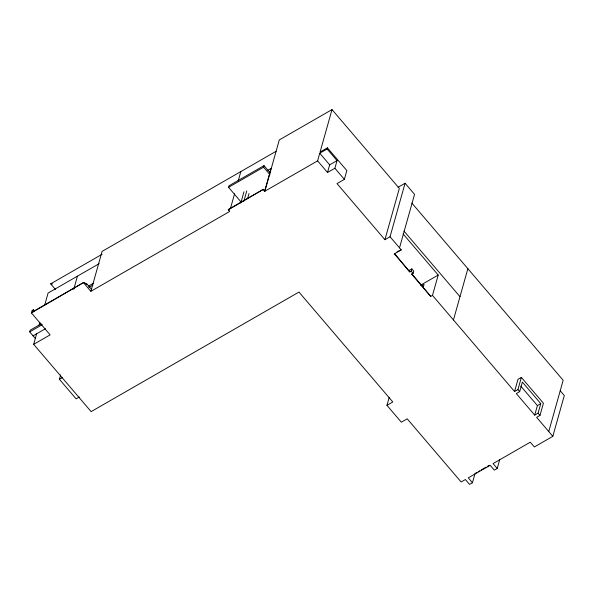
<?xml version="1.0" encoding="UTF-8"?>
<svg xmlns="http://www.w3.org/2000/svg" width="594" height="594" viewBox="0 0 594 594"><rect width="100%" height="100%" fill="white"/><g stroke="black" fill="none" stroke-linecap="round" stroke-linejoin="round"><path stroke-width="0.89" d="M476.618 472.594L475.051 473.492L472.453 482.736L469.55 484.407L465.384 479.529L461.13 481.979L407.209 418.837L401.358 422.2L386.946 405.331L392.805 401.96L298.953 292.062L91.134 411.627L33.672 344.327L50.134 334.86L31.393 312.912L32.061 310.514L33.45 309.719L34.623 311.093M32.781 312.11L33.45 309.719M35.44 338.61L29.7 331.89L30.175 330.197L41.216 323.841M33.672 344.327L36.635 333.769M39.107 324.977L39.857 322.319M44.595 305.472L48.084 293.05L99.124 263.684M73.73 289.375L77.443 276.165M31.393 312.912L83.754 282.432L84.445 283.241L84.563 282.826L85.254 283.635L85.373 283.219L86.063 284.029L86.182 283.613L86.873 284.422L86.984 284.021L91.446 289.248M79.344 397.007L76.129 398.856L59.43 379.314L60.677 374.873M83.635 282.848L90.867 291.312L102.086 251.403L276.099 151.292M241.461 202.443L228.564 187.333L229.002 185.774L264.003 165.637L269.869 172.498M90.867 291.312L229.603 211.494L228.334 209.467L263.342 189.33L264.842 190.533M230.435 208.531L234.571 193.807M238.187 180.947L240.822 171.584M240.793 203.074L243.963 191.788M243.837 201.321L246.762 190.904M247.557 198.76L249.02 193.547M228.564 187.333L263.565 167.196L264.003 165.637M228.222 209.882L263.342 189.33M263.231 189.738L264.612 191.357L271.042 168.473L267.864 170.3M264.879 191.201L279.291 139.924L332.016 109.593L399.331 188.424L384.919 239.701L337.006 183.598L344.364 179.366L346.837 170.567L327.428 147.839L320.069 152.071L332.016 109.593M264.612 191.357L317.597 160.87L319.75 153.222L327.108 148.99L327.428 147.839M317.597 160.87L327.524 172.49L329.677 164.85L337.036 160.61L327.108 148.99M327.524 172.49L334.882 168.258L337.036 160.61M384.919 239.701L390.035 236.761L405.071 183.249L414.553 194.357L399.517 247.861M394.357 253.846L394.468 253.438L409.793 271.933L394.357 253.846L401.24 249.888L390.035 236.761M409.793 271.933L411.182 271.131L411.82 268.882L413.736 271.124L413.105 273.381L411.716 274.183L430.709 296.428L432.484 295.404L438.209 275.052L403.096 233.939M411.716 274.183L411.828 273.767L430.709 296.428M386.946 405.331L389.189 397.371M423.336 286.969L424.064 284.377L421.666 285.759M453.452 319.958L467.864 268.681M432.484 295.404L514.56 391.52L517.983 379.336L521.354 377.398L543.413 403.229L539.991 415.414L536.62 417.352L552.828 436.33L534.348 446.97L530.271 442.196L493.072 463.595L497.245 468.473L494.334 470.144L490.169 465.265L468.287 477.858L472.453 482.736M514.56 391.52L517.931 389.582L521.354 377.398M497.245 468.473L499.673 459.815M519.683 391.632L522.364 382.098L540.763 403.638L538.075 413.179L534.711 415.117L516.312 393.57L519.683 391.632L517.931 389.582M534.711 415.117L537.392 405.576L540.763 403.638M548.752 431.563L563.164 380.286L411.828 203.059M552.828 436.33L564.3 395.522L560.224 390.748M55.457 289.449L50.668 283.843L102.138 254.232M32.893 311.694L83.754 282.432M88.58 286.033L93.377 283.271M88.885 287.333L92.879 285.031M29.7 331.89L42.308 324.636M33.064 335.825L45.419 328.712M59.43 379.314L62.652 377.457M398.069 187.281L405.071 183.249M408.739 270.649L411.82 268.882M420.552 285.209L438.209 275.052M478.177 471.695L479.744 470.797M481.303 469.899L485.996 467.196M487.555 466.297L489.122 465.399M397.052 251.759L401.24 249.888M50.668 283.843L52.524 283.925M403.957 231.066L459.986 296.688M334.882 168.258L344.364 179.366M520.775 386.122L537.392 405.576M319.75 153.222L329.677 164.85M538.075 413.179L539.991 415.414M411.182 271.131L413.105 273.381M263.565 167.196L270.018 174.747M228.334 209.467L229.024 210.276"/></g></svg>
